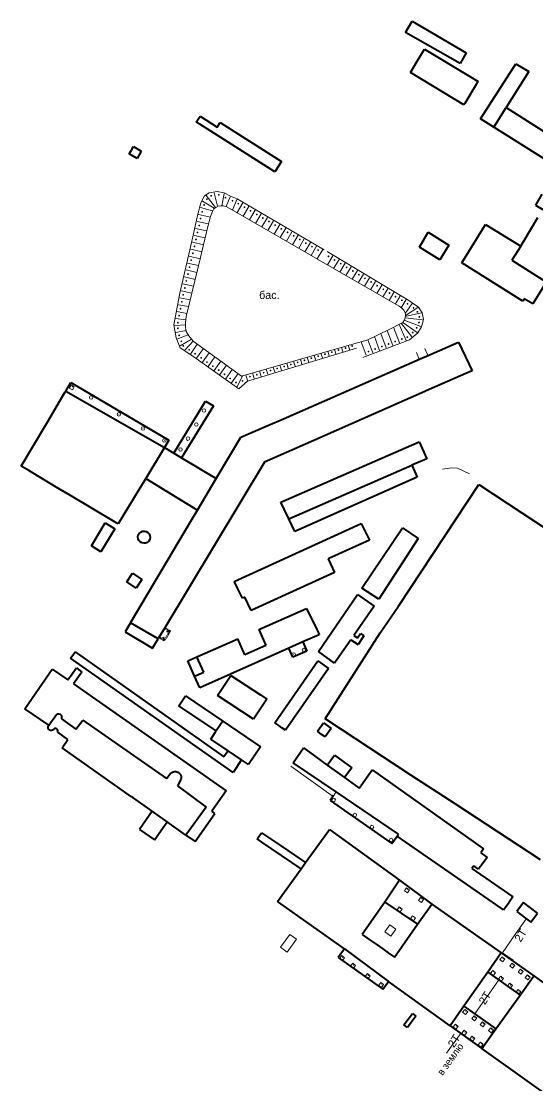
# Model space of a CAD drawing. Extents: x 1000 to 4000, y -4000 to -1000.
# Drawn here: x 2368 to 2658, y -2103 to -1505 of the extents above; entities that cross this region are included whole.
import ezdxf
from ezdxf.enums import TextEntityAlignment as Align

# ---------------------------------------------------------------- set-up
doc = ezdxf.new("R2010")
doc.units = 0
doc.header["$MEASUREMENT"] = 0
doc.linetypes.add('DASHED', pattern=[0.75, 0.5, -0.25])
for name, color, linetype in [('13', 7, 'CONTINUOUS'), ('14', 7, 'CONTINUOUS'), ('18', 7, 'CONTINUOUS'), ('19', 7, 'CONTINUOUS'), ('30', 7, 'CONTINUOUS'), ('32', 7, 'CONTINUOUS'), ('34', 7, 'CONTINUOUS'), ('4', 7, 'CONTINUOUS'), ('7', 7, 'CONTINUOUS'), ('DOR_DOROZHKA', 40, 'CONTINUOUS')]:
    doc.layers.add(name, color=color, linetype=linetype)
doc.styles.get("Standard").update_dxf_attribs({"font": 'txt', "height": 0.2})

msp = doc.modelspace()

# ---------------------------------------------------------------- linework, layer by layer
at = {"layer": '13', "color": 253, "linetype": 'Continuous', "lineweight": 40}
for p, q in [((2583.63, -1510.81), (2587.3, -1504.55)), ((2587.3, -1504.55), (2617.73, -1522.21)), ((2614.33, -1528.31), (2583.63, -1510.81)), ((2590.21, -1526.97), (2594.28, -1520.26)), ((2594.28, -1520.26), (2620.02, -1535.85)), ((2617.73, -1522.21), (2614.33, -1528.31)), ((2586.31, -1533.42), (2590.21, -1526.97)), ((2625.73, -1559.47), (2645.63, -1528.38)), ((2645.63, -1528.38), (2652.9, -1532.87)), ((2616.35, -1551.62), (2586.31, -1533.42)), ((2620.02, -1535.85), (2624.33, -1538.46)), ((2624.33, -1538.46), (2623.35, -1540.07)), ((2652.9, -1532.87), (2640.2, -1553.03)), ((2623.35, -1540.07), (2616.87, -1550.76)), ((2616.87, -1550.76), (2616.35, -1551.62)), ((2633.23, -1564.16), (2640.2, -1553.03)), ((2640.2, -1553.03), (2669.98, -1571.98)), ((2465.91, -1561.19), (2468.06, -1557.84)), ((2467.96, -1562.49), (2465.91, -1561.19)), ((2510.07, -1589.29), (2467.96, -1562.49)), ((2468.06, -1557.84), (2477.64, -1564.07)), ((2477.64, -1564.07), (2479.43, -1561.5)), ((2479.43, -1561.5), (2513.81, -1583.32)), ((2633.23, -1564.16), (2625.73, -1559.47)), ((2663.06, -1582.84), (2633.23, -1564.16)), ((2428.31, -1579.11), (2429.47, -1577.11)), ((2432.67, -1581.65), (2428.31, -1579.11)), ((2429.47, -1577.11), (2430.67, -1575.06)), ((2430.67, -1575.06), (2435.03, -1577.61)), ((2435.03, -1577.61), (2432.67, -1581.65)), ((2513.81, -1583.32), (2510.07, -1589.29)), ((2660.28, -1601.86), (2656.6, -1608)), ((2656.6, -1608), (2660.71, -1610.47)), ((2649.79, -1628.68), (2658.02, -1614.96)), ((2615.31, -1640.37), (2628.53, -1618.79)), ((2628.53, -1618.79), (2648.36, -1631.06)), ((2591.41, -1631.5), (2596.31, -1623.1)), ((2596.31, -1623.1), (2607.93, -1630.38)), ((2602.96, -1638.71), (2591.41, -1631.5)), ((2607.93, -1630.38), (2602.96, -1638.71)), ((2648.36, -1631.06), (2643.41, -1638.81)), ((2648.36, -1631.06), (2649.79, -1628.68)), ((2643.41, -1638.81), (2662.85, -1651.23)), ((2649.48, -1662.04), (2615.31, -1640.37)), ((2661.61, -1653.18), (2655.08, -1663.39)), ((2650.35, -1660.62), (2649.48, -1662.04)), ((2655.08, -1663.39), (2650.35, -1660.62)), ((2596.6, -1692.4), (2613.31, -1685.1)), ((2613.31, -1685.1), (2620.98, -1701.09)), ((2591.84, -1694.48), (2596.6, -1692.4)), ((2514.94, -1728.09), (2591.84, -1694.48)), ((2617.42, -1702.66), (2596.93, -1711.69)), ((2620.98, -1701.09), (2617.42, -1702.66)), ((2392.63, -1712.55), (2395.54, -1707.64)), ((2395.54, -1707.64), (2450.45, -1740.06)), ((2596.93, -1711.69), (2592.72, -1713.54)), ((2382.49, -1729.65), (2392.34, -1713.04)), ((2392.34, -1713.04), (2392.63, -1712.55)), ((2392.63, -1712.55), (2448.09, -1744.24)), ((2470.6, -1719.16), (2471.24, -1718.11)), ((2471.24, -1718.11), (2475.63, -1720.88)), ((2592.72, -1713.54), (2532.08, -1740.27)), ((2453.35, -1747.4), (2470.6, -1719.16)), ((2475.63, -1720.88), (2457.67, -1750)), ((2381.43, -1731.46), (2382.49, -1729.65)), ((2506.13, -1731.94), (2514.94, -1728.09)), ((2367.6, -1754.78), (2381.43, -1731.46)), ((2491.05, -1738.53), (2506.13, -1731.94)), ((2450.45, -1740.06), (2448.09, -1744.24)), ((2477.22, -1761.75), (2491.05, -1738.53)), ((2513.4, -1774.96), (2591.27, -1741.15)), ((2532.08, -1740.27), (2527.37, -1742.34)), ((2591.27, -1741.15), (2595.49, -1750.64)), ((2448.09, -1744.24), (2437.54, -1761.69)), ((2448.09, -1744.24), (2453.35, -1747.4)), ((2453.35, -1747.4), (2457.67, -1750)), ((2527.37, -1742.34), (2504.36, -1752.48)), ((2504.36, -1752.48), (2448.24, -1845.68)), ((2457.67, -1750), (2477.22, -1761.75)), ((2595.49, -1750.64), (2587.21, -1754.13)), ((2371.78, -1757.27), (2367.6, -1754.78)), ((2373.36, -1758.21), (2371.78, -1757.27)), ((2388.23, -1767.06), (2373.36, -1758.21)), ((2517.91, -1784.33), (2587.21, -1754.13)), ((2587.21, -1754.13), (2590.15, -1760.89)), ((2437.54, -1761.69), (2433.7, -1768.03)), ((2437.54, -1761.69), (2466.62, -1779.55)), ((2466.62, -1779.55), (2477.22, -1761.75)), ((2590.15, -1760.89), (2521.32, -1791.42)), ((2579.69, -1833.44), (2624.88, -1764.98)), ((2624.88, -1764.98), (2664.94, -1791.48)), ((2395.29, -1771.27), (2388.23, -1767.06)), ((2406.84, -1778.14), (2395.29, -1771.27)), ((2433.7, -1768.03), (2422.09, -1787.23)), ((2515.3, -1778.9), (2513.4, -1774.96)), ((2421.26, -1786.73), (2406.84, -1778.14)), ((2462.92, -1785.77), (2466.62, -1779.55)), ((2517.91, -1784.33), (2515.3, -1778.9)), ((2406.98, -1799.65), (2414.8, -1786.7)), ((2420.1, -1789.91), (2412.28, -1802.85)), ((2414.8, -1786.7), (2419.55, -1789.57)), ((2419.55, -1789.57), (2420.1, -1789.91)), ((2422.09, -1787.23), (2421.26, -1786.73)), ((2428.97, -1842.78), (2462.92, -1785.77)), ((2487.25, -1819.58), (2558.73, -1787.07)), ((2521.32, -1791.42), (2517.91, -1784.33)), ((2558.73, -1787.07), (2563.34, -1796.47)), ((2558.97, -1823.28), (2581.91, -1789.4)), ((2581.91, -1789.4), (2590.73, -1795.49)), ((2433.16, -1794.52), (2433.39, -1793.46)), ((2433.27, -1795.59), (2433.16, -1794.52)), ((2433.7, -1796.57), (2433.27, -1795.59)), ((2433.39, -1793.46), (2433.93, -1792.54)), ((2433.93, -1792.54), (2434.73, -1791.82)), ((2434.73, -1791.82), (2435.72, -1791.39)), ((2435.72, -1791.39), (2436.78, -1791.28)), ((2436.78, -1791.28), (2437.84, -1791.51)), ((2437.84, -1791.51), (2438.76, -1792.05)), ((2438.76, -1792.05), (2439.48, -1792.85)), ((2439.79, -1795.95), (2439.25, -1796.88)), ((2439.48, -1792.85), (2439.91, -1793.84)), ((2440.02, -1794.9), (2439.79, -1795.95)), ((2439.91, -1793.84), (2440.02, -1794.9)), ((2590.73, -1795.49), (2568.63, -1829.55)), ((2412.28, -1802.85), (2406.98, -1799.65)), ((2434.42, -1797.37), (2433.7, -1796.57)), ((2435.34, -1797.91), (2434.42, -1797.37)), ((2436.39, -1798.14), (2435.34, -1797.91)), ((2437.47, -1798.03), (2436.39, -1798.14)), ((2438.45, -1797.6), (2437.47, -1798.03)), ((2439.25, -1796.88), (2438.45, -1797.6)), ((2563.34, -1796.47), (2540.03, -1806.88)), ((2540.03, -1806.88), (2543.66, -1814.53)), ((2426.89, -1819.76), (2430.15, -1814.92)), ((2432.17, -1823.31), (2426.89, -1819.76)), ((2430.15, -1814.92), (2435.42, -1818.47)), ((2435.42, -1818.47), (2432.17, -1823.31)), ((2489.07, -1823.22), (2487.25, -1819.58)), ((2543.66, -1814.53), (2496.89, -1835.89)), ((2489.29, -1823.67), (2489.07, -1823.22)), ((2491.96, -1829.01), (2489.29, -1823.67)), ((2568.63, -1829.55), (2558.97, -1823.28)), ((2493.26, -1828.35), (2491.96, -1829.01)), ((2496.89, -1835.89), (2493.26, -1828.35)), ((2534.61, -1858.91), (2556.52, -1826.89)), ((2556.52, -1826.89), (2566.04, -1833.41)), ((2501.05, -1846.6), (2527.85, -1834.75)), ((2527.85, -1834.75), (2533.7, -1846.67)), ((2566.04, -1833.41), (2554.5, -1849.94)), ((2569.33, -1848.56), (2579.69, -1833.44)), ((2428.97, -1842.78), (2425.97, -1847.94)), ((2444.46, -1851.94), (2428.97, -1842.78)), ((2425.97, -1847.94), (2441.4, -1857.07)), ((2448.24, -1845.68), (2444.98, -1851.09)), ((2451.24, -1847.48), (2449.3, -1847.97)), ((2501.05, -1846.6), (2505.04, -1855.62)), ((2535.1, -1849.53), (2525.91, -1853.62)), ((2533.7, -1846.67), (2534.39, -1848.08)), ((2534.39, -1848.08), (2535.1, -1849.53)), ((2538.42, -1896.83), (2569.33, -1848.56)), ((2556.65, -1851.35), (2558.28, -1848.85)), ((2558.28, -1848.85), (2560.22, -1850.11)), ((2441.4, -1857.07), (2444.46, -1851.94)), ((2444.98, -1851.09), (2444.46, -1851.94)), ((2447.98, -1852.89), (2447.5, -1850.95)), ((2466.26, -1861.98), (2489.33, -1851.78)), ((2493.31, -1860.8), (2489.33, -1851.78)), ((2505.04, -1855.62), (2493.31, -1860.8)), ((2525.91, -1853.62), (2517.99, -1857.13)), ((2525.91, -1853.62), (2528.18, -1858.75)), ((2552.78, -1852.39), (2543.62, -1865.51)), ((2552.78, -1852.39), (2556.95, -1855.11)), ((2554.5, -1849.94), (2556.65, -1851.35)), ((2560.22, -1850.11), (2556.95, -1855.11)), ((2395.32, -1862.77), (2396.58, -1861.04)), ((2396.58, -1861.04), (2397.9, -1859.23)), ((2397.9, -1859.23), (2481.54, -1918.15)), ((2517.99, -1857.13), (2467.98, -1879.35)), ((2520.28, -1862.27), (2517.99, -1857.13)), ((2528.18, -1858.75), (2520.28, -1862.27)), ((2543.62, -1865.51), (2534.61, -1858.91)), ((2486.68, -1927.04), (2395.32, -1862.77)), ((2461.13, -1864.25), (2466.26, -1861.98)), ((2465.03, -1872.84), (2461.13, -1864.25)), ((2470.16, -1870.57), (2466.26, -1861.98)), ((2510.04, -1899.08), (2534.27, -1864.33)), ((2534.27, -1864.33), (2540.26, -1868.51)), ((2369.6, -1891.28), (2384.97, -1868.94)), ((2384.97, -1868.94), (2393.68, -1874.92)), ((2393.68, -1874.92), (2398.6, -1868.22)), ((2401.59, -1870.57), (2396.93, -1877.1)), ((2398.6, -1868.22), (2401.59, -1870.57)), ((2465.03, -1872.84), (2470.16, -1870.57)), ((2467.98, -1879.35), (2465.03, -1872.84)), ((2477.89, -1883.76), (2485.33, -1872.44)), ((2485.33, -1872.44), (2502.09, -1883.45)), ((2540.26, -1868.51), (2516.03, -1903.25)), ((2396.93, -1877.1), (2482.73, -1937.41)), ((2456.1, -1889.59), (2459.94, -1883.96)), ((2459.94, -1883.96), (2480.85, -1898.19)), ((2498.17, -1897.08), (2477.89, -1883.76)), ((2505.61, -1885.76), (2498.17, -1897.08)), ((2502.09, -1883.45), (2505.61, -1885.76)), ((2383.1, -1900.44), (2369.6, -1891.28)), ((2477.1, -1903.7), (2456.1, -1889.59)), ((2383.1, -1900.44), (2387.35, -1894.37)), ((2387.35, -1894.37), (2387.69, -1894.1)), ((2387.69, -1894.1), (2388.22, -1893.96)), ((2388.22, -1893.96), (2388.76, -1893.96)), ((2388.76, -1893.96), (2389.42, -1894.16)), ((2389.42, -1894.16), (2389.89, -1894.57)), ((2389.89, -1894.57), (2390.12, -1895)), ((2390.12, -1895), (2390.15, -1895.8)), ((2390.15, -1895.8), (2390.14, -1896.82)), ((2390.14, -1896.82), (2398.35, -1902.65)), ((2398.35, -1902.65), (2402.18, -1897.67)), ((2402.18, -1897.67), (2449.27, -1930.51)), ((2539.44, -1897.49), (2538.42, -1896.83)), ((2586.52, -1928.47), (2539.44, -1897.49)), ((2382.69, -1901.74), (2382.76, -1901.07)), ((2382.72, -1902.17), (2382.69, -1901.74)), ((2382.86, -1902.54), (2382.72, -1902.17)), ((2382.76, -1901.07), (2383.1, -1900.44)), ((2383.1, -1902.9), (2382.86, -1902.54)), ((2383.53, -1903.17), (2383.1, -1902.9)), ((2384.06, -1903.35), (2383.53, -1903.17)), ((2384.61, -1903.43), (2384.06, -1903.35)), ((2385.05, -1903.33), (2384.61, -1903.43)), ((2385.8, -1902.72), (2385.05, -1903.33)), ((2386.36, -1902.35), (2385.8, -1902.72)), ((2386.84, -1902.27), (2386.36, -1902.35)), ((2387.21, -1902.33), (2386.84, -1902.27)), ((2387.68, -1902.74), (2387.21, -1902.33)), ((2388, -1903.13), (2387.68, -1902.74)), ((2388.13, -1903.55), (2388, -1903.13)), ((2388.14, -1904.41), (2388.13, -1903.55)), ((2476.24, -1905.04), (2477.1, -1903.7)), ((2480.85, -1898.19), (2477.1, -1903.7)), ((2480.85, -1898.19), (2502.1, -1912.64)), ((2512.3, -1900.65), (2510.04, -1899.08)), ((2514.13, -1901.92), (2512.3, -1900.65)), ((2516.03, -1903.25), (2514.13, -1901.92)), ((2534.02, -1903.85), (2537.53, -1899.15)), ((2537.53, -1899.15), (2538.08, -1899.56)), ((2538.08, -1899.56), (2541.85, -1902.37)), ((2541.85, -1902.37), (2538.35, -1907.07)), ((2393.83, -1908.54), (2388.14, -1904.41)), ((2390.57, -1913.19), (2393.83, -1908.54)), ((2474.16, -1908.26), (2476.24, -1905.04)), ((2483.8, -1914.82), (2474.16, -1908.26)), ((2536.38, -1905.61), (2534.02, -1903.85)), ((2538.35, -1907.07), (2536.38, -1905.61)), ((2429.56, -1940.67), (2390.57, -1913.19)), ((2483.8, -1914.82), (2482.38, -1916.91)), ((2491.44, -1920.01), (2483.8, -1914.82)), ((2502.1, -1912.64), (2498.48, -1917.88)), ((2520.41, -1921.57), (2526.16, -1913.22)), ((2526.16, -1913.22), (2529.53, -1915.69)), ((2529.53, -1915.69), (2539.58, -1922.91)), ((2482.38, -1916.91), (2481.54, -1918.15)), ((2491.44, -1920.01), (2486.68, -1927.04)), ((2495.23, -1922.59), (2491.44, -1920.01)), ((2498.48, -1917.88), (2495.23, -1922.59)), ((2544.59, -1937.98), (2520.41, -1921.57)), ((2539.58, -1922.91), (2543.61, -1917.3)), ((2543.61, -1917.3), (2553.4, -1924.33)), ((2451.37, -1927.75), (2452.28, -1927.03)), ((2452.28, -1927.03), (2453.46, -1926.57)), ((2453.46, -1926.57), (2454.55, -1926.57)), ((2454.55, -1926.57), (2455.57, -1926.87)), ((2455.57, -1926.87), (2456.56, -1927.59)), ((2456.56, -1927.59), (2457.26, -1928.42)), ((2539.58, -1922.91), (2549.37, -1929.93)), ((2553.4, -1924.33), (2549.37, -1929.93)), ((2557.52, -1935.79), (2564.85, -1925.57)), ((2564.85, -1925.57), (2627.43, -1970.04)), ((2449.27, -1930.51), (2451.37, -1927.75)), ((2457.23, -1930.99), (2455.49, -1934.55)), ((2457.5, -1930), (2457.23, -1930.99)), ((2457.26, -1928.42), (2457.5, -1929.17)), ((2457.5, -1929.17), (2457.5, -1930)), ((2549.37, -1929.93), (2557.52, -1935.79)), ((2611.4, -1944.72), (2586.52, -1928.47)), ((2455.49, -1934.55), (2471.53, -1946.46)), ((2482.73, -1937.41), (2474.74, -1948.81)), ((2579.68, -1961.8), (2544.59, -1937.98)), ((2430.21, -1941.13), (2429.56, -1940.67)), ((2439.87, -1947.94), (2430.21, -1941.13)), ((2543.17, -1940.07), (2541.31, -1942.82)), ((2541.31, -1942.82), (2575.88, -1967.06)), ((2659.46, -1976.18), (2611.4, -1944.72)), ((2441.21, -1948.88), (2434.07, -1959.02)), ((2440.53, -1948.4), (2439.87, -1947.94)), ((2441.21, -1948.88), (2440.53, -1948.4)), ((2449.69, -1954.86), (2441.21, -1948.88)), ((2471.53, -1946.46), (2460.14, -1962.22)), ((2465.37, -1965.89), (2476.48, -1950.03)), ((2476.48, -1950.03), (2474.74, -1948.81)), ((2442.55, -1965), (2449.69, -1954.86)), ((2460.14, -1962.22), (2449.69, -1954.86)), ((2434.07, -1959.02), (2442.55, -1965)), ((2460.14, -1962.22), (2465.37, -1965.89)), ((2500.16, -1964.42), (2502.56, -1960.93)), ((2502.56, -1960.93), (2504.26, -1962.08)), ((2504.26, -1962.08), (2511.59, -1967.03)), ((2527.44, -1977.72), (2540.76, -1959.19)), ((2540.76, -1959.19), (2580.22, -1987.62)), ((2575.88, -1967.06), (2578.83, -1962.85)), ((2578.83, -1962.85), (2579.68, -1961.8)), ((2632.45, -2000), (2578.83, -1962.85)), ((2502.72, -1966.17), (2500.16, -1964.42)), ((2524.85, -1981.32), (2502.72, -1966.17)), ((2511.59, -1967.03), (2513.31, -1968.19)), ((2513.31, -1968.19), (2525.09, -1976.13)), ((2629.49, -1974.77), (2624.64, -1981.43)), ((2627.43, -1970.04), (2625.89, -1972.18)), ((2625.89, -1972.18), (2629.49, -1974.77)), ((2511.68, -1999.63), (2524.85, -1981.32)), ((2524.85, -1981.32), (2527.44, -1977.72)), ((2525.09, -1976.13), (2527.44, -1977.72)), ((2621.92, -1979.6), (2620.95, -1981)), ((2620.95, -1981), (2643.97, -1996.89)), ((2624.64, -1981.43), (2621.92, -1979.6)), ((2580.22, -1987.62), (2572.02, -2000)), ((2580.22, -1987.62), (2596.87, -2000)), ((2643.97, -1996.89), (2641.79, -2000)), ((2512.2, -2000), (2511.68, -1999.63)), ((2549.36, -2026.21), (2512.2, -2000)), ((2572.02, -2000), (2559.25, -2018.12)), ((2572.02, -2000), (2590.37, -2012.44)), ((2590.37, -2012.44), (2598.35, -2001.1)), ((2596.87, -2000), (2598.35, -2001.1)), ((2598.35, -2001.1), (2637.36, -2028.56)), ((2638.74, -2004.38), (2632.45, -2000)), ((2638.74, -2004.38), (2641.79, -2000)), ((2649.85, -2000.24), (2646.12, -2005.18)), ((2646.12, -2005.18), (2651.11, -2008.94)), ((2657.75, -2006.21), (2649.85, -2000.24)), ((2651.11, -2008.94), (2654.02, -2011.14)), ((2654.02, -2011.14), (2657.75, -2006.21)), ((2577.39, -2030.88), (2590.37, -2012.44)), ((2559.25, -2018.12), (2563.18, -2020.88)), ((2563.18, -2020.88), (2567.1, -2023.63)), ((2549.36, -2026.21), (2545.74, -2031.09)), ((2549.36, -2026.21), (2574.04, -2044.51)), ((2567.1, -2023.63), (2570.77, -2026.22)), ((2570.77, -2026.22), (2573.84, -2028.38)), ((2573.84, -2028.38), (2577.39, -2030.88)), ((2637.36, -2028.56), (2629.84, -2039.27)), ((2637.36, -2028.56), (2655.72, -2041.45)), ((2545.74, -2031.09), (2570.91, -2048.98)), ((2629.84, -2039.27), (2616.42, -2058.41)), ((2629.84, -2039.27), (2648.02, -2052.24)), ((2570.91, -2048.98), (2574.04, -2044.51)), ((2598.07, -2061.92), (2574.04, -2044.51)), ((2648.02, -2052.24), (2655.72, -2041.45)), ((2655.72, -2041.45), (2661.88, -2045.84)), ((2634.44, -2071.27), (2648.02, -2052.24)), ((2616.42, -2058.41), (2608.61, -2069.55)), ((2616.42, -2058.41), (2634.44, -2071.27)), ((2582.62, -2068.88), (2587.46, -2062.54)), ((2589.47, -2064.08), (2584.63, -2070.41)), ((2587.46, -2062.54), (2589.47, -2064.08)), ((2608.61, -2069.55), (2598.07, -2061.92)), ((2584.63, -2070.41), (2582.62, -2068.88)), ((2608.61, -2069.55), (2626.54, -2082.35)), ((2626.54, -2082.35), (2634.44, -2071.27)), ((2699, -2134.05), (2626.54, -2082.35))]:
    msp.add_line(p, q, dxfattribs=at)
at = {"layer": '13', "color": 253, "linetype": 'DASHED', "lineweight": 40}
for p, q in [((2451.24, -1847.48), (2447.98, -1852.89)), ((2448.24, -1845.68), (2451.24, -1847.48)), ((2447.98, -1852.89), (2444.98, -1851.09))]:
    msp.add_line(p, q, dxfattribs=at)
at = {"layer": '14', "color": 253, "linetype": 'Continuous', "lineweight": 0}
for p, q in [((2609.67, -1755.78), (2604.46, -1756.46)), ((2612.75, -1755.85), (2609.67, -1755.78)), ((2619.57, -1758.98), (2612.75, -1755.85))]:
    msp.add_line(p, q, dxfattribs=at)
at = {"layer": '18', "color": 253, "linetype": 'Continuous', "lineweight": 0}
for p, q in [((2651.51, -2009.24), (2644.7, -2018.95)), ((2644.7, -2018.95), (2638.05, -2028.43)), ((2638.05, -2028.43), (2644.01, -2032.62)), ((2630.38, -2051.73), (2636.09, -2043.73)), ((2626.9, -2056.6), (2630.38, -2051.73)), ((2622.51, -2062.76), (2626.9, -2056.6)), ((2609.47, -2081.03), (2613.05, -2076.02)), ((2613.05, -2076.02), (2614.61, -2073.84)), ((2606.66, -2084.98), (2609.47, -2081.03))]:
    msp.add_line(p, q, dxfattribs=at)
at = {"layer": '30', "color": 253, "linetype": 'Continuous', "lineweight": 0}
for p, q in [((2475.88, -1610.11), (2475.03, -1611.53)), ((2476.92, -1609.21), (2475.88, -1610.11)), ((2478.25, -1608.54), (2476.92, -1609.21)), ((2479.77, -1608.26), (2478.25, -1608.54)), ((2481.34, -1608.35), (2479.77, -1608.26)), ((2483.23, -1608.88), (2481.34, -1608.35)), ((2534.56, -1638.58), (2483.23, -1608.88)), ((2474.03, -1614.38), (2472.25, -1620.79)), ((2475.03, -1611.53), (2474.03, -1614.38)), ((2472.25, -1620.79), (2468.28, -1637.45)), ((2468.28, -1637.45), (2460.23, -1670.51)), ((2534.5, -1638.68), (2534.56, -1638.58)), ((2534.62, -1638.75), (2534.5, -1638.68)), ((2536.27, -1639.7), (2534.62, -1638.75)), ((2579.95, -1664.85), (2536.27, -1639.7)), ((2581.59, -1665.94), (2579.95, -1664.85)), ((2582.59, -1667.08), (2581.59, -1665.94)), ((2583.3, -1668.37), (2582.59, -1667.08)), ((2583.49, -1669.74), (2583.3, -1668.37)), ((2583.34, -1671.4), (2583.49, -1669.74)), ((2460.23, -1670.51), (2459.85, -1673.88)), ((2459.85, -1673.88), (2459.89, -1676.73)), ((2574.34, -1677.85), (2582.16, -1673.87)), ((2582.16, -1673.87), (2582.92, -1672.54)), ((2582.92, -1672.54), (2583.34, -1671.4)), ((2459.89, -1676.73), (2460.32, -1679.01)), ((2460.32, -1679.01), (2461.74, -1681.48)), ((2461.74, -1681.48), (2464.22, -1684.49)), ((2562.36, -1683.73), (2574.34, -1677.85)), ((2464.22, -1684.49), (2491.42, -1704.1)), ((2491.42, -1704.1), (2562.36, -1683.73))]:
    msp.add_line(p, q, dxfattribs=at)
at = {"layer": '32', "color": 253, "linetype": 'Continuous', "lineweight": 0}
for p, q in [((2468.61, -1606.65), (2470.53, -1602.73)), ((2470.53, -1602.73), (2473.2, -1601.09)), ((2476.73, -1609.3), (2471.53, -1602.59)), ((2473.2, -1601.09), (2477.7, -1600.28)), ((2477.98, -1608.59), (2475.94, -1600.99)), ((2477.7, -1600.28), (2481.68, -1601.03)), ((2480.25, -1608.29), (2481.55, -1601.41)), ((2481.68, -1601.03), (2485.11, -1602.9)), ((2482.82, -1608.76), (2485, -1603.28)), ((2485.11, -1602.9), (2488.98, -1604.43)), ((2466.9, -1612.96), (2468.61, -1606.65)), ((2475.14, -1611.21), (2468.29, -1609.36)), ((2476.11, -1609.73), (2469.54, -1605.66)), ((2486.36, -1610.69), (2488.72, -1604.76)), ((2488.95, -1612.18), (2492.13, -1606.74)), ((2488.98, -1604.43), (2537.93, -1633.02)), ((2492.41, -1614.19), (2495.58, -1608.75)), ((2463.55, -1628.28), (2466.9, -1612.96)), ((2473.93, -1614.67), (2467.26, -1613.21)), ((2495.87, -1616.19), (2499.04, -1610.77)), ((2499.33, -1618.19), (2502.49, -1612.79)), ((2502.8, -1620.2), (2505.94, -1614.81)), ((2471.87, -1622.41), (2465.54, -1621.02)), ((2472.88, -1618.54), (2466.4, -1617.12)), ((2506.26, -1622.2), (2509.4, -1616.82)), ((2509.72, -1624.2), (2512.85, -1618.84)), ((2513.18, -1626.21), (2516.31, -1620.86)), ((2456.72, -1657.52), (2463.55, -1628.28)), ((2470.94, -1626.3), (2464.69, -1624.93)), ((2516.64, -1628.21), (2519.76, -1622.88)), ((2520.11, -1630.21), (2523.21, -1624.89)), ((2523.57, -1632.22), (2526.67, -1626.91)), ((2469.06, -1634.17), (2462.91, -1632.74)), ((2469.99, -1630.28), (2463.82, -1628.84)), ((2527.03, -1634.22), (2530.12, -1628.93)), ((2530.49, -1636.23), (2533.58, -1630.94)), ((2533.95, -1638.23), (2537.03, -1632.96)), ((2539.57, -1634.01), (2580.72, -1658.77)), ((2468.13, -1638.06), (2462.01, -1636.63)), ((2539.69, -1641.55), (2542.79, -1636.41)), ((2543.16, -1643.56), (2546.21, -1638.48)), ((2466.24, -1645.83), (2460.19, -1644.42)), ((2467.18, -1641.95), (2461.1, -1640.53)), ((2546.62, -1645.56), (2549.64, -1640.54)), ((2550.08, -1647.57), (2553.07, -1642.6)), ((2553.54, -1649.57), (2556.5, -1644.66)), ((2464.34, -1653.61), (2458.37, -1652.21)), ((2465.29, -1649.72), (2459.28, -1648.32)), ((2557.01, -1651.57), (2559.92, -1646.73)), ((2560.47, -1653.58), (2563.35, -1648.79)), ((2563.93, -1655.58), (2566.78, -1650.85)), ((2453.27, -1675.35), (2456.72, -1657.52)), ((2463.4, -1657.49), (2457.46, -1656.11)), ((2567.39, -1657.59), (2570.2, -1652.91)), ((2570.86, -1659.59), (2573.63, -1654.98)), ((2574.32, -1661.59), (2577.06, -1657.04)), ((2461.56, -1665.04), (2455.89, -1663.94)), ((2462.51, -1661.15), (2456.65, -1660.01)), ((2577.78, -1663.6), (2580.49, -1659.1)), ((2580.72, -1658.77), (2584.3, -1660.76)), ((2581.21, -1665.69), (2584, -1661.05)), ((2583.38, -1668.98), (2587.28, -1663.27)), ((2584.3, -1660.76), (2590.88, -1665.24)), ((2460.61, -1668.93), (2455.12, -1667.86)), ((2583.42, -1670.49), (2592.59, -1668.6)), ((2583.51, -1669.93), (2590.58, -1665.52)), ((2590.88, -1665.24), (2592.98, -1668.49)), ((2592.98, -1668.49), (2593.61, -1672.35)), ((2454.6, -1682.61), (2453.27, -1675.35)), ((2459.87, -1675.29), (2453.71, -1675.57)), ((2460, -1672.49), (2454.36, -1671.79)), ((2579.92, -1675.01), (2583.93, -1684.04)), ((2581.12, -1674.4), (2587.16, -1682.06)), ((2582.16, -1673.87), (2590.09, -1679.49)), ((2582.9, -1672.6), (2592.2, -1676.26)), ((2583.39, -1671.28), (2593.19, -1672.38)), ((2593.61, -1672.35), (2592.56, -1676.47)), ((2460.22, -1678.44), (2454.43, -1679.5)), ((2461.24, -1680.87), (2455.31, -1683.31)), ((2566.06, -1681.91), (2568.94, -1689.63)), ((2569.67, -1680.14), (2572.69, -1688.23)), ((2573.28, -1678.37), (2576.43, -1686.83)), ((2576.87, -1676.56), (2580.18, -1685.44)), ((2590.42, -1679.71), (2585.85, -1683.75)), ((2592.56, -1676.47), (2590.42, -1679.71)), ((2456.92, -1688.27), (2454.6, -1682.61)), ((2463.25, -1683.31), (2456.83, -1687.01)), ((2464.22, -1684.49), (2459.47, -1689.49)), ((2466.52, -1686.15), (2462.79, -1691.72)), ((2547.6, -1687.97), (2548.33, -1690.41)), ((2551.44, -1686.86), (2552.16, -1689.26)), ((2558.6, -1684.81), (2561.44, -1692.42)), ((2585.85, -1683.75), (2559.54, -1693.56)), ((2562.46, -1683.7), (2565.19, -1691.03)), ((2465.63, -1694.1), (2456.92, -1688.27)), ((2465.89, -1694.28), (2465.63, -1694.1)), ((2469.97, -1688.63), (2466.17, -1693.99)), ((2473.21, -1690.97), (2469.44, -1696.31)), ((2476.46, -1693.31), (2472.7, -1698.62)), ((2556.11, -1688.48), (2494.7, -1706.98)), ((2528.37, -1693.49), (2529.18, -1696.18)), ((2532.22, -1692.38), (2533.01, -1695.02)), ((2536.06, -1691.28), (2536.84, -1693.87)), ((2539.91, -1690.17), (2540.67, -1692.72)), ((2543.75, -1689.07), (2544.5, -1691.56)), ((2489.96, -1711.33), (2465.89, -1694.28)), ((2479.7, -1695.65), (2475.97, -1700.93)), ((2482.95, -1697.99), (2479.23, -1703.24)), ((2505.3, -1700.12), (2506.2, -1703.1)), ((2509.15, -1699.01), (2510.03, -1701.94)), ((2512.99, -1697.91), (2513.86, -1700.79)), ((2516.84, -1696.8), (2517.69, -1699.64)), ((2520.68, -1695.7), (2521.52, -1698.48)), ((2524.53, -1694.59), (2525.35, -1697.33)), ((2486.19, -1700.33), (2482.49, -1705.55)), ((2489.43, -1702.67), (2485.76, -1707.87)), ((2491.88, -1703.97), (2489.02, -1710.18)), ((2493.77, -1703.43), (2494.71, -1706.56)), ((2497.61, -1702.32), (2498.54, -1705.4)), ((2501.46, -1701.22), (2502.37, -1704.25)), ((2494.7, -1706.98), (2489.96, -1711.33))]:
    msp.add_line(p, q, dxfattribs=at)
for centre in [(2471.85, -1604.57), (2474.29, -1602.69), (2478.69, -1602.18), (2482.44, -1603.72), (2470.35, -1607.85), (2486.27, -1605.51), (2489.59, -1607.11), (2493.05, -1609.13), (2468.39, -1615.5), (2469.31, -1611.71), (2496.5, -1611.14), (2499.96, -1613.16), (2503.41, -1615.18), (2467.53, -1619.41), (2506.86, -1617.2), (2510.32, -1619.21), (2513.77, -1621.23), (2465.82, -1627.23), (2466.68, -1623.32), (2517.23, -1623.25), (2520.68, -1625.27), (2524.13, -1627.28), (2464.93, -1631.15), (2527.59, -1629.3), (2531.04, -1631.32), (2534.5, -1633.33), (2463.11, -1638.94), (2464.02, -1635.05), (2540.25, -1636.75), (2543.68, -1638.82), (2462.2, -1642.84), (2547.1, -1640.88), (2550.53, -1642.94), (2553.96, -1645), (2460.38, -1650.63), (2461.29, -1646.73), (2557.38, -1647.07), (2560.81, -1649.13), (2564.24, -1651.19), (2458.6, -1658.35), (2459.48, -1654.53), (2567.67, -1653.25), (2571.09, -1655.32), (2574.52, -1657.38), (2457.84, -1662.28), (2577.95, -1659.44), (2581.47, -1661.48), (2584.72, -1663.47), (2456.32, -1670.13), (2457.08, -1666.2), (2588.03, -1665.72), (2590.24, -1667.94), (2455.55, -1674.06), (2591.14, -1673.92), (2591.33, -1670.83), (2455.65, -1677.25), (2456.37, -1681.18), (2584.6, -1682.19), (2587.6, -1679.54), (2589.85, -1676.94), (2457.55, -1684.55), (2458.7, -1687.05), (2549.79, -1688.3), (2553.62, -1687.15), (2570.25, -1687.43), (2574, -1686.03), (2577.75, -1684.64), (2581.5, -1683.24), (2462.02, -1689.28), (2465.34, -1691.5), (2468.73, -1693.84), (2530.64, -1694.07), (2534.47, -1692.91), (2538.3, -1691.76), (2542.13, -1690.61), (2545.96, -1689.45), (2562.76, -1690.22), (2566.51, -1688.83), (2471.99, -1696.16), (2475.26, -1698.47), (2511.49, -1699.83), (2515.32, -1698.68), (2519.15, -1697.53), (2522.98, -1696.37), (2526.81, -1695.22), (2478.52, -1700.78), (2481.79, -1703.09), (2485.05, -1705.4), (2496.17, -1704.45), (2500, -1703.3), (2503.83, -1702.14), (2507.66, -1700.99), (2488.31, -1707.72), (2491.97, -1706.77)]:
    msp.add_circle(centre, 0.221, dxfattribs=at)
at = {"layer": '4', "color": 253, "linetype": 'Continuous', "lineweight": 0}
for p, q in [((2571.96, -2016.65), (2574.79, -2012.68)), ((2575.31, -2019.04), (2571.96, -2016.65)), ((2574.79, -2012.68), (2578.14, -2015.07)), ((2578.14, -2015.07), (2575.31, -2019.04))]:
    msp.add_line(p, q, dxfattribs=at)
at = {"layer": '7', "color": 253, "linetype": 'Continuous', "lineweight": 0}
for centre, radius in [((2406.88, -1716.14), 1), ((2406.88, -1716.14), 0.041), ((2470.32, -1723.42), 1), ((2422.45, -1725.58), 1), ((2422.45, -1725.58), 0.041), ((2436, -1733.57), 1), ((2436, -1733.57), 0.041), ((2465.97, -1731.33), 1), ((2448.02, -1740.35), 1), ((2448.02, -1740.35), 0.041), ((2461.29, -1739.24), 1), ((2457.09, -1745.38), 1), ((2520.72, -1860.67), 1), ((2520.72, -1860.67), 0.041), ((2526.4, -1858.14), 1), ((2526.4, -1858.14), 0.041), ((2543.23, -1942.49), 1), ((2555.06, -1950.93), 1), ((2564.73, -1957.74), 1), ((2575.51, -1965.03), 1), ((2584.69, -1992.93), 0.041), ((2592.56, -1998.32), 0.041), ((2580.58, -2003.66), 0.041), ((2588.11, -2008.6), 0.041), ((2638.38, -2031.67), 0.041), ((2643.87, -2035.3), 0.041), ((2633.01, -2039.36), 0.041), ((2648.59, -2038.7), 0.041), ((2637.61, -2042.65), 0.041), ((2642.66, -2046.6), 0.041), ((2652.54, -2041.88), 0.041), ((2647.38, -2050.01), 0.041), ((2617.43, -2061.32), 0.041), ((2622.58, -2064.94), 0.041), ((2612.16, -2069.66), 0.041), ((2627.3, -2068.34), 0.041), ((2616.99, -2073.06), 0.041), ((2621.49, -2076.36), 0.041), ((2632.02, -2071.64), 0.041), ((2626.2, -2079.65), 0.041)]:
    msp.add_circle(centre, radius, dxfattribs=at)
for centre, start_param, end_param in [((2396.3, -1710.07), 1.807618, 8.090803), ((2548.27, -2031.03), 4.863530499877528, 11.14671580705711), ((2554.42, -2035.31), 4.863530499877528, 11.14671580705711), ((2562.67, -2041.14), 4.863530499877528, 11.14671580705711), ((2570.21, -2046.13), 4.863530499877528, 11.14671580705711)]:
    msp.add_ellipse(centre, major_axis=(0.029, 0.029), ratio=1, start_param=start_param, end_param=end_param, dxfattribs=at)
at = {"layer": 'DOR_DOROZHKA', "linetype": 'Continuous', "lineweight": 0}
for p, q in [((2589.76, -1690.87), (2591.52, -1694.89)), ((2594.45, -1688.62), (2596.28, -1692.81)), ((2395.65, -1709.1), (2394.6, -1710.81)), ((2396.31, -1711.85), (2394.6, -1710.81)), ((2397.35, -1710.14), (2395.65, -1709.1)), ((2397.35, -1710.14), (2396.31, -1711.85)), ((2519.09, -1923.43), (2542.85, -1940.48)), ((2542.85, -1940.48), (2544.27, -1938.39)), ((2582.98, -1993.58), (2584.13, -1991.95)), ((2584.13, -1991.95), (2585.76, -1993.1)), ((2584.61, -1994.74), (2585.76, -1993.1)), ((2582.98, -1993.58), (2584.61, -1994.74)), ((2590.85, -1998.97), (2592, -1997.33)), ((2590.85, -1998.97), (2592.48, -2000.12)), ((2592, -1997.33), (2593.63, -1998.49)), ((2592.48, -2000.12), (2593.63, -1998.49)), ((2578.87, -2004.31), (2580.02, -2002.67)), ((2578.87, -2004.31), (2580.5, -2005.46)), ((2580.02, -2002.67), (2581.66, -2003.83)), ((2580.5, -2005.46), (2581.66, -2003.83)), ((2586.4, -2009.22), (2587.57, -2007.61)), ((2586.4, -2009.22), (2588.01, -2010.4)), ((2587.57, -2007.61), (2589.19, -2008.79)), ((2588.01, -2010.4), (2589.19, -2008.79)), ((2518.58, -2018.09), (2513.3, -2025.25)), ((2517.07, -2028.02), (2522.34, -2020.86)), ((2522.34, -2020.86), (2518.58, -2018.09)), ((2513.3, -2025.25), (2517.07, -2028.02)), ((2546.55, -2031.65), (2547.74, -2030.04)), ((2546.55, -2031.65), (2548.16, -2032.84)), ((2547.74, -2030.04), (2549.35, -2031.23)), ((2548.16, -2032.84), (2549.35, -2031.23)), ((2552.7, -2035.94), (2553.89, -2034.32)), ((2553.89, -2034.32), (2555.5, -2035.51)), ((2636.65, -2032.18), (2637.96, -2030.67)), ((2636.65, -2032.18), (2638.16, -2033.49)), ((2637.96, -2030.67), (2639.47, -2031.98)), ((2638.16, -2033.49), (2639.47, -2031.98)), ((2642.14, -2035.8), (2643.45, -2034.29)), ((2643.45, -2034.29), (2644.96, -2035.6)), ((2552.7, -2035.94), (2554.31, -2037.12)), ((2554.31, -2037.12), (2555.5, -2035.51)), ((2560.95, -2041.76), (2562.13, -2040.15)), ((2562.13, -2040.15), (2563.75, -2041.34)), ((2562.56, -2042.95), (2563.75, -2041.34)), ((2631.28, -2039.87), (2632.59, -2038.36)), ((2631.28, -2039.87), (2632.79, -2041.18)), ((2632.59, -2038.36), (2634.1, -2039.67)), ((2632.79, -2041.18), (2634.1, -2039.67)), ((2642.14, -2035.8), (2643.65, -2037.11)), ((2643.65, -2037.11), (2644.96, -2035.6)), ((2646.86, -2039.21), (2648.17, -2037.7)), ((2646.86, -2039.21), (2648.37, -2040.52)), ((2648.17, -2037.7), (2649.68, -2039.01)), ((2648.37, -2040.52), (2649.68, -2039.01)), ((2650.81, -2042.39), (2652.11, -2040.88)), ((2652.11, -2040.88), (2653.63, -2042.19)), ((2560.95, -2041.76), (2562.56, -2042.95)), ((2568.49, -2046.75), (2569.68, -2045.14)), ((2568.49, -2046.75), (2570.1, -2047.93)), ((2569.68, -2045.14), (2571.29, -2046.32)), ((2570.1, -2047.93), (2571.29, -2046.32)), ((2635.88, -2043.16), (2637.19, -2041.65)), ((2635.88, -2043.16), (2637.39, -2044.47)), ((2637.19, -2041.65), (2638.71, -2042.96)), ((2637.39, -2044.47), (2638.71, -2042.96)), ((2640.93, -2047.11), (2642.24, -2045.6)), ((2640.93, -2047.11), (2642.44, -2048.42)), ((2642.24, -2045.6), (2643.75, -2046.91)), ((2642.44, -2048.42), (2643.75, -2046.91)), ((2650.81, -2042.39), (2652.32, -2043.7)), ((2652.32, -2043.7), (2653.63, -2042.19)), ((2645.65, -2050.52), (2646.96, -2049.01)), ((2645.65, -2050.52), (2647.16, -2051.83)), ((2646.96, -2049.01), (2648.47, -2050.32)), ((2647.16, -2051.83), (2648.47, -2050.32)), ((2615.7, -2061.83), (2617.01, -2060.31)), ((2615.7, -2061.83), (2617.21, -2063.14)), ((2617.01, -2060.31), (2618.52, -2061.62)), ((2617.21, -2063.14), (2618.52, -2061.62)), ((2620.85, -2065.45), (2622.16, -2063.94)), ((2622.16, -2063.94), (2623.67, -2065.25)), ((2622.36, -2066.76), (2623.67, -2065.25)), ((2610.43, -2070.17), (2611.74, -2068.66)), ((2610.43, -2070.17), (2611.94, -2071.48)), ((2611.74, -2068.66), (2613.25, -2069.97)), ((2611.94, -2071.48), (2613.25, -2069.97)), ((2620.85, -2065.45), (2622.36, -2066.76)), ((2625.57, -2068.85), (2626.88, -2067.34)), ((2625.57, -2068.85), (2627.08, -2070.16)), ((2626.88, -2067.34), (2628.39, -2068.65)), ((2627.08, -2070.16), (2628.39, -2068.65)), ((2630.29, -2072.15), (2631.6, -2070.63)), ((2631.6, -2070.63), (2633.11, -2071.94)), ((2615.26, -2073.57), (2616.57, -2072.06)), ((2615.26, -2073.57), (2616.77, -2074.88)), ((2616.57, -2072.06), (2618.08, -2073.37)), ((2616.77, -2074.88), (2618.08, -2073.37)), ((2619.76, -2076.87), (2621.07, -2075.36)), ((2619.76, -2076.87), (2621.27, -2078.18)), ((2621.07, -2075.36), (2622.58, -2076.67)), ((2621.27, -2078.18), (2622.58, -2076.67)), ((2630.29, -2072.15), (2631.8, -2073.46)), ((2631.8, -2073.46), (2633.11, -2071.94)), ((2624.47, -2080.16), (2625.78, -2078.65)), ((2624.47, -2080.16), (2625.98, -2081.47)), ((2625.78, -2078.65), (2627.29, -2079.96)), ((2625.98, -2081.47), (2627.29, -2079.96))]:
    msp.add_line(p, q, dxfattribs=at)

# ---------------------------------------------------------------- texts
at = {"layer": '19', "color": 253, "linetype": 'Continuous', "lineweight": 0}
for s, height, rotation, p in [('2Т', 4.5, 57.27414, (2648.25, -2018.62)), ('2Т', 4.5, 57.27414, (2628.17, -2053.86)), ('2Т', 4.5, 57.27414, (2610.79, -2078)), ('в землю', 4, 54.01025, (2608.83, -2088.28))]:
    msp.add_text(s, height=height, rotation=rotation, dxfattribs=at).set_placement(p, align=Align.MIDDLE)
at = {"layer": '34', "color": 253, "linetype": 'Continuous', "lineweight": 0}
msp.add_text('бас.', height=4.5, dxfattribs=at).set_placement((2507.05, -1658.38), align=Align.MIDDLE)

doc.saveas('drawing.dxf')
